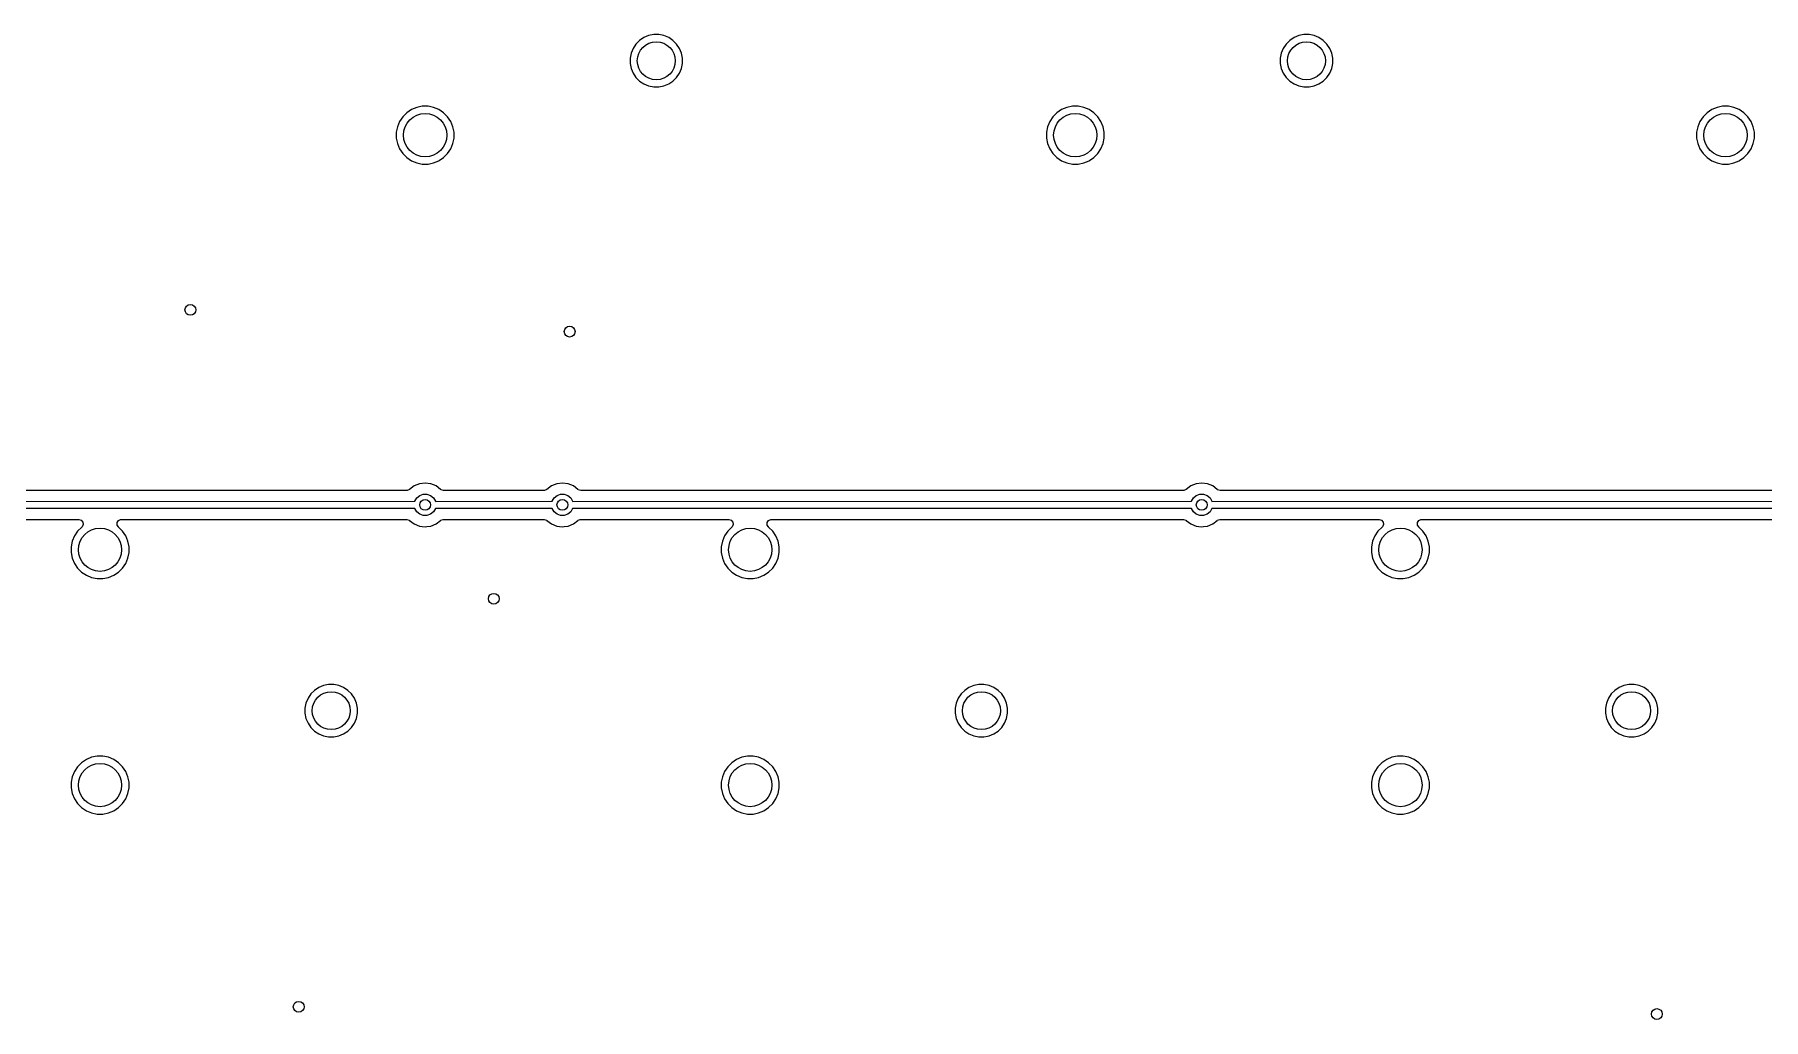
# Model space of a CAD drawing. Extents: x 0.7 to 11, y -6.1 to -1.6.
# Drawn here: x 4.401 to 6.285, y -3.778 to -2.704 of the extents above; entities that cross this region are included whole.
import ezdxf

# ---------------------------------------------------------------- set-up
doc = ezdxf.new("R2010")
doc.units = 0
doc.header["$MEASUREMENT"] = 0
doc.layers.add('BLACK', color=7, linetype='CONTINUOUS')

msp = doc.modelspace()

# ---------------------------------------------------------------- linework, layer by layer
at = {"layer": 'BLACK', "linetype": 'CONTINUOUS'}
for p, q in [((5.0605, -2.7101), (5.0566, -2.7141)), ((5.0652, -2.707), (5.0605, -2.7101)), ((5.0605, -2.7101), (5.0605, -2.7101)), ((5.0704, -2.7048), (5.0652, -2.707)), ((5.0652, -2.707), (5.0652, -2.707)), ((5.0759, -2.7037), (5.0704, -2.7048)), ((5.0704, -2.7048), (5.0704, -2.7048)), ((5.0816, -2.7037), (5.0759, -2.7037)), ((5.0759, -2.7037), (5.0759, -2.7037)), ((5.0871, -2.7048), (5.0816, -2.7037)), ((5.0816, -2.7037), (5.0816, -2.7037)), ((5.0923, -2.707), (5.0871, -2.7048)), ((5.0871, -2.7048), (5.0871, -2.7048)), ((5.0969, -2.7101), (5.0923, -2.707)), ((5.0923, -2.707), (5.0923, -2.707)), ((5.1009, -2.7141), (5.0969, -2.7101)), ((5.0969, -2.7101), (5.0969, -2.7101)), ((5.7692, -2.7101), (5.7652, -2.7141)), ((5.7739, -2.707), (5.7692, -2.7101)), ((5.7692, -2.7101), (5.7692, -2.7101)), ((5.7791, -2.7048), (5.7739, -2.707)), ((5.7739, -2.707), (5.7739, -2.707)), ((5.7846, -2.7037), (5.7791, -2.7048)), ((5.7791, -2.7048), (5.7791, -2.7048)), ((5.7902, -2.7037), (5.7846, -2.7037)), ((5.7846, -2.7037), (5.7846, -2.7037)), ((5.7957, -2.7048), (5.7902, -2.7037)), ((5.7902, -2.7037), (5.7902, -2.7037)), ((5.8009, -2.707), (5.7957, -2.7048)), ((5.7957, -2.7048), (5.7957, -2.7048)), ((5.8056, -2.7101), (5.8009, -2.707)), ((5.8009, -2.707), (5.8009, -2.707)), ((5.8096, -2.7141), (5.8056, -2.7101)), ((5.8056, -2.7101), (5.8056, -2.7101)), ((5.0513, -2.724), (5.0502, -2.7295)), ((5.0502, -2.7295), (5.0502, -2.7295)), ((5.0502, -2.7295), (5.0502, -2.7351)), ((5.0534, -2.7188), (5.0513, -2.724)), ((5.0513, -2.724), (5.0513, -2.724)), ((5.0566, -2.7141), (5.0534, -2.7188)), ((5.0534, -2.7188), (5.0534, -2.7188)), ((5.0566, -2.7141), (5.0566, -2.7141)), ((5.1041, -2.7188), (5.1009, -2.7141)), ((5.1009, -2.7141), (5.1009, -2.7141)), ((5.1062, -2.724), (5.1041, -2.7188)), ((5.1041, -2.7188), (5.1041, -2.7188)), ((5.1041, -2.7188), (5.1041, -2.7188)), ((5.1073, -2.7295), (5.1062, -2.724)), ((5.1062, -2.724), (5.1062, -2.724)), ((5.1062, -2.724), (5.1062, -2.724)), ((5.1073, -2.7351), (5.1073, -2.7295)), ((5.1073, -2.7295), (5.1073, -2.7295)), ((5.7599, -2.724), (5.7588, -2.7295)), ((5.7588, -2.7295), (5.7588, -2.7295)), ((5.7588, -2.7295), (5.7588, -2.7351)), ((5.7621, -2.7188), (5.7599, -2.724)), ((5.7599, -2.724), (5.7599, -2.724)), ((5.7652, -2.7141), (5.7621, -2.7188)), ((5.7621, -2.7188), (5.7621, -2.7188)), ((5.7652, -2.7141), (5.7652, -2.7141)), ((5.8127, -2.7188), (5.8096, -2.7141)), ((5.8096, -2.7141), (5.8096, -2.7141)), ((5.8149, -2.724), (5.8127, -2.7188)), ((5.8127, -2.7188), (5.8127, -2.7188)), ((5.8127, -2.7188), (5.8127, -2.7188)), ((5.816, -2.7295), (5.8149, -2.724)), ((5.8149, -2.724), (5.8149, -2.724)), ((5.8149, -2.724), (5.8149, -2.724)), ((5.816, -2.7351), (5.816, -2.7295)), ((5.816, -2.7295), (5.816, -2.7295)), ((5.0502, -2.7351), (5.0502, -2.7351)), ((5.0502, -2.7351), (5.0502, -2.7351)), ((5.0502, -2.7351), (5.0513, -2.7406)), ((5.0513, -2.7406), (5.0513, -2.7406)), ((5.0513, -2.7406), (5.0534, -2.7458)), ((5.0534, -2.7458), (5.0534, -2.7458)), ((5.0534, -2.7458), (5.0566, -2.7505)), ((5.0566, -2.7505), (5.0566, -2.7505)), ((5.0566, -2.7505), (5.0605, -2.7545)), ((5.0969, -2.7545), (5.1009, -2.7505)), ((5.1009, -2.7505), (5.1041, -2.7458)), ((5.1041, -2.7458), (5.1062, -2.7406)), ((5.1062, -2.7406), (5.1073, -2.7351)), ((5.1073, -2.7351), (5.1073, -2.7351)), ((5.7588, -2.7351), (5.7588, -2.7351)), ((5.7588, -2.7351), (5.7588, -2.7351)), ((5.7588, -2.7351), (5.7599, -2.7406)), ((5.7599, -2.7406), (5.7599, -2.7406)), ((5.7599, -2.7406), (5.7621, -2.7458)), ((5.7621, -2.7458), (5.7621, -2.7458)), ((5.7621, -2.7458), (5.7652, -2.7505)), ((5.7652, -2.7505), (5.7652, -2.7505)), ((5.7652, -2.7505), (5.7692, -2.7545)), ((5.8056, -2.7545), (5.8096, -2.7505)), ((5.8096, -2.7505), (5.8127, -2.7458)), ((5.8127, -2.7458), (5.8149, -2.7406)), ((5.8149, -2.7406), (5.816, -2.7351)), ((5.816, -2.7351), (5.816, -2.7351)), ((5.0605, -2.7545), (5.0605, -2.7545)), ((5.0605, -2.7545), (5.0652, -2.7576)), ((5.0652, -2.7576), (5.0652, -2.7576)), ((5.0652, -2.7576), (5.0652, -2.7576)), ((5.0652, -2.7576), (5.0704, -2.7597)), ((5.0704, -2.7597), (5.0704, -2.7597)), ((5.0704, -2.7597), (5.0704, -2.7597)), ((5.0704, -2.7597), (5.0759, -2.7608)), ((5.0759, -2.7608), (5.0759, -2.7608)), ((5.0759, -2.7608), (5.0816, -2.7608)), ((5.0816, -2.7608), (5.0853, -2.7601)), ((5.0853, -2.7601), (5.0871, -2.7597)), ((5.0871, -2.7597), (5.0923, -2.7576)), ((5.0923, -2.7576), (5.0969, -2.7545)), ((5.7692, -2.7545), (5.7692, -2.7545)), ((5.7692, -2.7545), (5.7739, -2.7576)), ((5.7739, -2.7576), (5.7739, -2.7576)), ((5.7739, -2.7576), (5.7739, -2.7576)), ((5.7739, -2.7576), (5.7791, -2.7597)), ((5.7791, -2.7597), (5.7791, -2.7597)), ((5.7791, -2.7597), (5.7791, -2.7597)), ((5.7791, -2.7597), (5.7846, -2.7608)), ((5.7846, -2.7608), (5.7846, -2.7608)), ((5.7846, -2.7608), (5.7902, -2.7608)), ((5.7902, -2.7608), (5.7939, -2.7601)), ((5.7939, -2.7601), (5.7957, -2.7597)), ((5.7957, -2.7597), (5.8009, -2.7576)), ((5.8009, -2.7576), (5.8056, -2.7545)), ((4.8118, -2.7855), (4.8067, -2.7889)), ((4.8176, -2.7831), (4.8118, -2.7855)), ((4.8118, -2.7855), (4.8118, -2.7855)), ((4.8237, -2.7819), (4.8176, -2.7831)), ((4.8176, -2.7831), (4.8176, -2.7831)), ((4.8299, -2.7819), (4.8237, -2.7819)), ((4.8237, -2.7819), (4.8237, -2.7819)), ((4.836, -2.7831), (4.8299, -2.7819)), ((4.8299, -2.7819), (4.8299, -2.7819)), ((4.8417, -2.7855), (4.836, -2.7831)), ((4.836, -2.7831), (4.836, -2.7831)), ((4.8469, -2.7889), (4.8417, -2.7855)), ((4.8417, -2.7855), (4.8417, -2.7855)), ((5.5205, -2.7855), (5.5153, -2.7889)), ((5.5262, -2.7831), (5.5205, -2.7855)), ((5.5205, -2.7855), (5.5205, -2.7855)), ((5.5323, -2.7819), (5.5262, -2.7831)), ((5.5262, -2.7831), (5.5262, -2.7831)), ((5.5385, -2.7819), (5.5323, -2.7819)), ((5.5323, -2.7819), (5.5323, -2.7819)), ((5.5446, -2.7831), (5.5385, -2.7819)), ((5.5385, -2.7819), (5.5385, -2.7819)), ((5.5504, -2.7855), (5.5446, -2.7831)), ((5.5446, -2.7831), (5.5446, -2.7831)), ((5.5555, -2.7889), (5.5504, -2.7855)), ((5.5504, -2.7855), (5.5504, -2.7855)), ((6.2292, -2.7855), (6.224, -2.7889)), ((6.2349, -2.7831), (6.2292, -2.7855)), ((6.2292, -2.7855), (6.2292, -2.7855)), ((6.241, -2.7819), (6.2349, -2.7831)), ((6.2349, -2.7831), (6.2349, -2.7831)), ((6.2472, -2.7819), (6.241, -2.7819)), ((6.241, -2.7819), (6.241, -2.7819)), ((6.2533, -2.7831), (6.2472, -2.7819)), ((6.2472, -2.7819), (6.2472, -2.7819)), ((6.259, -2.7855), (6.2533, -2.7831)), ((6.2533, -2.7831), (6.2533, -2.7831)), ((6.2642, -2.7889), (6.259, -2.7855)), ((6.259, -2.7855), (6.259, -2.7855)), ((4.7965, -2.8042), (4.7953, -2.8103)), ((4.7988, -2.7985), (4.7965, -2.8042)), ((4.7965, -2.8042), (4.7965, -2.8042)), ((4.8023, -2.7933), (4.7988, -2.7985)), ((4.7988, -2.7985), (4.7988, -2.7985)), ((4.8067, -2.7889), (4.8023, -2.7933)), ((4.8023, -2.7933), (4.8023, -2.7933)), ((4.8067, -2.7889), (4.8067, -2.7889)), ((4.8513, -2.7933), (4.8469, -2.7889)), ((4.8469, -2.7889), (4.8469, -2.7889)), ((4.8547, -2.7985), (4.8513, -2.7933)), ((4.8513, -2.7933), (4.8513, -2.7933)), ((4.8571, -2.8042), (4.8547, -2.7985)), ((4.8547, -2.7985), (4.8547, -2.7985)), ((4.8583, -2.8103), (4.8571, -2.8042)), ((4.8571, -2.8042), (4.8571, -2.8042)), ((4.8571, -2.8042), (4.8571, -2.8042)), ((5.5051, -2.8042), (5.5039, -2.8103)), ((5.5075, -2.7985), (5.5051, -2.8042)), ((5.5051, -2.8042), (5.5051, -2.8042)), ((5.511, -2.7933), (5.5075, -2.7985)), ((5.5075, -2.7985), (5.5075, -2.7985)), ((5.5153, -2.7889), (5.511, -2.7933)), ((5.511, -2.7933), (5.511, -2.7933)), ((5.5153, -2.7889), (5.5153, -2.7889)), ((5.5599, -2.7933), (5.5555, -2.7889)), ((5.5555, -2.7889), (5.5555, -2.7889)), ((5.5634, -2.7985), (5.5599, -2.7933)), ((5.5599, -2.7933), (5.5599, -2.7933)), ((5.5657, -2.8042), (5.5634, -2.7985)), ((5.5634, -2.7985), (5.5634, -2.7985)), ((5.5669, -2.8103), (5.5657, -2.8042)), ((5.5657, -2.8042), (5.5657, -2.8042)), ((5.5657, -2.8042), (5.5657, -2.8042)), ((6.2138, -2.8042), (6.2126, -2.8103)), ((6.2162, -2.7985), (6.2138, -2.8042)), ((6.2138, -2.8042), (6.2138, -2.8042)), ((6.2196, -2.7933), (6.2162, -2.7985)), ((6.2162, -2.7985), (6.2162, -2.7985)), ((6.224, -2.7889), (6.2196, -2.7933)), ((6.2196, -2.7933), (6.2196, -2.7933)), ((6.224, -2.7889), (6.224, -2.7889)), ((6.2686, -2.7933), (6.2642, -2.7889)), ((6.2642, -2.7889), (6.2642, -2.7889)), ((6.272, -2.7985), (6.2686, -2.7933)), ((6.2686, -2.7933), (6.2686, -2.7933)), ((6.2744, -2.8042), (6.272, -2.7985)), ((6.272, -2.7985), (6.272, -2.7985)), ((6.2756, -2.8103), (6.2744, -2.8042)), ((6.2744, -2.8042), (6.2744, -2.8042)), ((6.2744, -2.8042), (6.2744, -2.8042)), ((4.7953, -2.8103), (4.7953, -2.8165)), ((4.7953, -2.8165), (4.7965, -2.8226)), ((4.7965, -2.8226), (4.7965, -2.8226)), ((4.7965, -2.8226), (4.7988, -2.8283)), ((4.8547, -2.8283), (4.8571, -2.8226)), ((4.8571, -2.8226), (4.8583, -2.8165)), ((4.8583, -2.8165), (4.8583, -2.8103)), ((4.8583, -2.8103), (4.8583, -2.8103)), ((4.8583, -2.8103), (4.8583, -2.8103)), ((5.5039, -2.8103), (5.5039, -2.8165)), ((5.5039, -2.8165), (5.5051, -2.8226)), ((5.5051, -2.8226), (5.5051, -2.8226)), ((5.5051, -2.8226), (5.5075, -2.8283)), ((5.5634, -2.8283), (5.5657, -2.8226)), ((5.5657, -2.8226), (5.5669, -2.8165)), ((5.5669, -2.8165), (5.5669, -2.8103)), ((5.5669, -2.8103), (5.5669, -2.8103)), ((5.5669, -2.8103), (5.5669, -2.8103)), ((6.2126, -2.8103), (6.2126, -2.8165)), ((6.2126, -2.8165), (6.2138, -2.8226)), ((6.2138, -2.8226), (6.2138, -2.8226)), ((6.2138, -2.8226), (6.2162, -2.8283)), ((6.272, -2.8283), (6.2744, -2.8226)), ((6.2744, -2.8226), (6.2756, -2.8165)), ((6.2756, -2.8165), (6.2756, -2.8103)), ((6.2756, -2.8103), (6.2756, -2.8103)), ((6.2756, -2.8103), (6.2756, -2.8103)), ((4.7988, -2.8283), (4.7988, -2.8283)), ((4.7988, -2.8283), (4.8023, -2.8335)), ((4.8023, -2.8335), (4.8023, -2.8335)), ((4.8023, -2.8335), (4.8067, -2.8379)), ((4.8067, -2.8379), (4.8118, -2.8413)), ((4.8118, -2.8413), (4.8118, -2.8413)), ((4.8118, -2.8413), (4.8176, -2.8437)), ((4.8176, -2.8437), (4.8176, -2.8437)), ((4.8176, -2.8437), (4.8237, -2.8449)), ((4.8237, -2.8449), (4.8237, -2.8449)), ((4.8237, -2.8449), (4.8237, -2.8449)), ((4.8237, -2.8449), (4.8299, -2.8449)), ((4.8299, -2.8449), (4.836, -2.8437)), ((4.8299, -2.8449), (4.8299, -2.8449)), ((4.836, -2.8437), (4.8417, -2.8413)), ((4.8417, -2.8413), (4.8421, -2.841)), ((4.8421, -2.841), (4.8469, -2.8379)), ((4.8469, -2.8379), (4.8513, -2.8335)), ((4.8469, -2.8379), (4.8469, -2.8379)), ((4.8513, -2.8335), (4.8547, -2.8283)), ((4.8513, -2.8335), (4.8513, -2.8335)), ((5.5075, -2.8283), (5.5075, -2.8283)), ((5.5075, -2.8283), (5.511, -2.8335)), ((5.511, -2.8335), (5.511, -2.8335)), ((5.511, -2.8335), (5.5153, -2.8379)), ((5.5153, -2.8379), (5.5205, -2.8413)), ((5.5205, -2.8413), (5.5205, -2.8413)), ((5.5205, -2.8413), (5.5262, -2.8437)), ((5.5262, -2.8437), (5.5262, -2.8437)), ((5.5262, -2.8437), (5.5323, -2.8449)), ((5.5323, -2.8449), (5.5323, -2.8449)), ((5.5323, -2.8449), (5.5323, -2.8449)), ((5.5323, -2.8449), (5.5385, -2.8449)), ((5.5385, -2.8449), (5.5446, -2.8437)), ((5.5385, -2.8449), (5.5385, -2.8449)), ((5.5446, -2.8437), (5.5504, -2.8413)), ((5.5504, -2.8413), (5.5508, -2.841)), ((5.5508, -2.841), (5.5555, -2.8379)), ((5.5555, -2.8379), (5.5599, -2.8335)), ((5.5555, -2.8379), (5.5555, -2.8379)), ((5.5599, -2.8335), (5.5634, -2.8283)), ((5.5599, -2.8335), (5.5599, -2.8335)), ((6.2162, -2.8283), (6.2162, -2.8283)), ((6.2162, -2.8283), (6.2196, -2.8335)), ((6.2196, -2.8335), (6.2196, -2.8335)), ((6.2196, -2.8335), (6.224, -2.8379)), ((6.224, -2.8379), (6.2292, -2.8413)), ((6.2292, -2.8413), (6.2292, -2.8413)), ((6.2292, -2.8413), (6.2349, -2.8437)), ((6.2349, -2.8437), (6.2349, -2.8437)), ((6.2349, -2.8437), (6.241, -2.8449)), ((6.241, -2.8449), (6.241, -2.8449)), ((6.241, -2.8449), (6.241, -2.8449)), ((6.241, -2.8449), (6.2472, -2.8449)), ((6.2472, -2.8449), (6.2533, -2.8437)), ((6.2472, -2.8449), (6.2472, -2.8449)), ((6.2533, -2.8437), (6.259, -2.8413)), ((6.259, -2.8413), (6.2594, -2.841)), ((6.2594, -2.841), (6.2642, -2.8379)), ((6.2642, -2.8379), (6.2686, -2.8335)), ((6.2642, -2.8379), (6.2642, -2.8379)), ((6.2686, -2.8335), (6.272, -2.8283)), ((6.2686, -2.8335), (6.2686, -2.8335)), ((4.8068, -3.2008), (4.2837, -3.2008)), ((4.8072, -3.2008), (4.8068, -3.2008)), ((4.8098, -3.1998), (4.8072, -3.2008)), ((4.8099, -3.1997), (4.8098, -3.1998)), ((4.8148, -3.1959), (4.8099, -3.1997)), ((4.8099, -3.1997), (4.8099, -3.1997)), ((4.8206, -3.1935), (4.8148, -3.1959)), ((4.8148, -3.1959), (4.8148, -3.1959)), ((4.8268, -3.1927), (4.8206, -3.1935)), ((4.8206, -3.1935), (4.8206, -3.1935)), ((4.8329, -3.1935), (4.8268, -3.1927)), ((4.8268, -3.1927), (4.8268, -3.1927)), ((4.8387, -3.1959), (4.8329, -3.1935)), ((4.8329, -3.1935), (4.8329, -3.1935)), ((4.8436, -3.1997), (4.8387, -3.1959)), ((4.8437, -3.1998), (4.8436, -3.1997)), ((4.8436, -3.1997), (4.8436, -3.1997)), ((4.8441, -3.2), (4.8437, -3.1998)), ((4.8467, -3.2008), (4.8441, -3.2)), ((4.9564, -3.2008), (4.8467, -3.2008)), ((4.9568, -3.2008), (4.9564, -3.2008)), ((4.9594, -3.1998), (4.9568, -3.2008)), ((4.9595, -3.1997), (4.9594, -3.1998)), ((4.9645, -3.1959), (4.9595, -3.1997)), ((4.9595, -3.1997), (4.9595, -3.1997)), ((4.9702, -3.1935), (4.9645, -3.1959)), ((4.9645, -3.1959), (4.9645, -3.1959)), ((4.9764, -3.1927), (4.9702, -3.1935)), ((4.9702, -3.1935), (4.9702, -3.1935)), ((4.9825, -3.1935), (4.9764, -3.1927)), ((4.9764, -3.1927), (4.9764, -3.1927)), ((4.9883, -3.1959), (4.9825, -3.1935)), ((4.9825, -3.1935), (4.9825, -3.1935)), ((4.9932, -3.1997), (4.9883, -3.1959)), ((4.9934, -3.1998), (4.9932, -3.1997)), ((4.9932, -3.1997), (4.9932, -3.1997)), ((4.9937, -3.2), (4.9934, -3.1998)), ((4.9963, -3.2008), (4.9937, -3.2)), ((5.6533, -3.2008), (4.9963, -3.2008)), ((5.6537, -3.2008), (5.6533, -3.2008)), ((5.6563, -3.1998), (5.6537, -3.2008)), ((5.6564, -3.1997), (5.6563, -3.1998)), ((5.6613, -3.1959), (5.6564, -3.1997)), ((5.6564, -3.1997), (5.6564, -3.1997)), ((5.6671, -3.1935), (5.6613, -3.1959)), ((5.6613, -3.1959), (5.6613, -3.1959)), ((5.6732, -3.1927), (5.6671, -3.1935)), ((5.6671, -3.1935), (5.6671, -3.1935)), ((5.6794, -3.1935), (5.6732, -3.1927)), ((5.6732, -3.1927), (5.6732, -3.1927)), ((5.6852, -3.1959), (5.6794, -3.1935)), ((5.6794, -3.1935), (5.6794, -3.1935)), ((5.6901, -3.1997), (5.6852, -3.1959)), ((5.6902, -3.1998), (5.6901, -3.1997)), ((5.6901, -3.1997), (5.6901, -3.1997)), ((5.6905, -3.2), (5.6902, -3.1998)), ((5.6932, -3.2008), (5.6905, -3.2)), ((6.3659, -3.2008), (5.6932, -3.2008)), ((4.2749, -3.2127), (4.8157, -3.2126)), ((4.8156, -3.2204), (4.2749, -3.2205)), ((4.8157, -3.2206), (4.8156, -3.2204)), ((4.8157, -3.2125), (4.8177, -3.2089)), ((4.8157, -3.2126), (4.8157, -3.2125)), ((4.8177, -3.2241), (4.8157, -3.2206)), ((4.8177, -3.2089), (4.8209, -3.2063)), ((4.8209, -3.2063), (4.8247, -3.2049)), ((4.8247, -3.2049), (4.8288, -3.2049)), ((4.8288, -3.2049), (4.8327, -3.2063)), ((4.8327, -3.2063), (4.8358, -3.2089)), ((4.8358, -3.2089), (4.8379, -3.2125)), ((4.8379, -3.2206), (4.8358, -3.2241)), ((4.8379, -3.2125), (4.8379, -3.2127)), ((4.8379, -3.2127), (4.9653, -3.2126)), ((4.9652, -3.2204), (4.8379, -3.2205)), ((4.8379, -3.2205), (4.8379, -3.2206)), ((4.9653, -3.2206), (4.9652, -3.2204)), ((4.9653, -3.2125), (4.9673, -3.2089)), ((4.9653, -3.2126), (4.9653, -3.2125)), ((4.9673, -3.2241), (4.9653, -3.2206)), ((4.9673, -3.2089), (4.9705, -3.2063)), ((4.9705, -3.2063), (4.9743, -3.2049)), ((4.9743, -3.2049), (4.9784, -3.2049)), ((4.9784, -3.2049), (4.9823, -3.2063)), ((4.9823, -3.2063), (4.9854, -3.2089)), ((4.9854, -3.2089), (4.9875, -3.2125)), ((4.9875, -3.2206), (4.9854, -3.2241)), ((4.9875, -3.2125), (4.9875, -3.2127)), ((4.9875, -3.2127), (5.6621, -3.2126)), ((5.6621, -3.2204), (4.9875, -3.2205)), ((4.9875, -3.2205), (4.9875, -3.2206)), ((5.6621, -3.2125), (5.6642, -3.2089)), ((5.6621, -3.2126), (5.6621, -3.2125)), ((5.6621, -3.2206), (5.6621, -3.2204)), ((5.6642, -3.2241), (5.6621, -3.2206)), ((5.6642, -3.2089), (5.6673, -3.2063)), ((5.6673, -3.2063), (5.6712, -3.2049)), ((5.6712, -3.2049), (5.6753, -3.2049)), ((5.6753, -3.2049), (5.6791, -3.2063)), ((5.6791, -3.2063), (5.6823, -3.2089)), ((5.6823, -3.2089), (5.6843, -3.2125)), ((5.6843, -3.2206), (5.6823, -3.2241)), ((5.6843, -3.2125), (5.6844, -3.2127)), ((6.3747, -3.2204), (5.6843, -3.2205)), ((5.6843, -3.2205), (5.6843, -3.2206)), ((5.6844, -3.2127), (6.3747, -3.2126)), ((4.2837, -3.2323), (4.4492, -3.2323)), ((4.4525, -3.2407), (4.448, -3.2453)), ((4.4492, -3.2323), (4.4518, -3.2331)), ((4.4518, -3.2331), (4.4536, -3.2352)), ((4.4528, -3.2404), (4.4525, -3.2407)), ((4.4525, -3.2407), (4.4525, -3.2407)), ((4.454, -3.2379), (4.4528, -3.2404)), ((4.4536, -3.2352), (4.454, -3.2379)), ((4.491, -3.2359), (4.4924, -3.2336)), ((4.4911, -3.2387), (4.491, -3.2359)), ((4.4924, -3.2406), (4.4911, -3.2387)), ((4.4924, -3.2336), (4.4949, -3.2324)), ((4.4924, -3.2407), (4.4924, -3.2406)), ((4.4969, -3.2453), (4.4924, -3.2407)), ((4.4949, -3.2324), (4.4957, -3.2323)), ((4.4957, -3.2323), (4.8068, -3.2323)), ((4.8068, -3.2323), (4.8095, -3.2331)), ((4.8095, -3.2331), (4.8098, -3.2333)), ((4.8098, -3.2333), (4.8099, -3.2334)), ((4.8099, -3.2334), (4.8099, -3.2334)), ((4.8099, -3.2334), (4.8148, -3.2372)), ((4.8148, -3.2372), (4.8206, -3.2396)), ((4.8209, -3.2268), (4.8177, -3.2241)), ((4.8206, -3.2396), (4.8237, -3.24)), ((4.8247, -3.2282), (4.8209, -3.2268)), ((4.8237, -3.24), (4.8268, -3.2404)), ((4.8288, -3.2282), (4.8247, -3.2282)), ((4.8268, -3.2404), (4.8288, -3.2401)), ((4.8268, -3.2404), (4.8268, -3.2404)), ((4.8268, -3.2404), (4.8268, -3.2404)), ((4.8327, -3.2268), (4.8288, -3.2282)), ((4.8288, -3.2401), (4.8329, -3.2396)), ((4.8358, -3.2241), (4.8327, -3.2268)), ((4.8329, -3.2396), (4.8387, -3.2372)), ((4.8387, -3.2372), (4.8436, -3.2334)), ((4.8436, -3.2334), (4.8437, -3.2333)), ((4.8436, -3.2334), (4.8436, -3.2334)), ((4.8437, -3.2333), (4.8463, -3.2323)), ((4.8463, -3.2323), (4.8467, -3.2323)), ((4.8467, -3.2323), (4.9564, -3.2323)), ((4.9564, -3.2323), (4.9591, -3.2331)), ((4.9591, -3.2331), (4.9594, -3.2333)), ((4.9594, -3.2333), (4.9595, -3.2334)), ((4.9595, -3.2334), (4.9595, -3.2334)), ((4.9595, -3.2334), (4.9645, -3.2372)), ((4.9645, -3.2372), (4.9702, -3.2396)), ((4.9705, -3.2268), (4.9673, -3.2241)), ((4.9702, -3.2396), (4.9733, -3.24)), ((4.9743, -3.2282), (4.9705, -3.2268)), ((4.9733, -3.24), (4.9764, -3.2404)), ((4.9784, -3.2282), (4.9743, -3.2282)), ((4.9764, -3.2404), (4.9784, -3.2401)), ((4.9764, -3.2404), (4.9764, -3.2404)), ((4.9764, -3.2404), (4.9764, -3.2404)), ((4.9823, -3.2268), (4.9784, -3.2282)), ((4.9784, -3.2401), (4.9825, -3.2396)), ((4.9854, -3.2241), (4.9823, -3.2268)), ((4.9825, -3.2396), (4.9883, -3.2372)), ((4.9883, -3.2372), (4.9932, -3.2334)), ((4.9932, -3.2334), (4.9934, -3.2333)), ((4.9932, -3.2334), (4.9932, -3.2334)), ((4.9934, -3.2333), (4.9959, -3.2323)), ((4.9959, -3.2323), (4.9963, -3.2323)), ((4.9963, -3.2323), (5.1578, -3.2323)), ((5.1612, -3.2407), (5.1566, -3.2453)), ((5.1578, -3.2323), (5.1605, -3.2331)), ((5.1605, -3.2331), (5.1623, -3.2352)), ((5.1615, -3.2404), (5.1612, -3.2407)), ((5.1612, -3.2407), (5.1612, -3.2407)), ((5.1626, -3.2379), (5.1615, -3.2404)), ((5.1623, -3.2352), (5.1626, -3.2379)), ((5.1997, -3.2359), (5.2011, -3.2336)), ((5.1997, -3.2387), (5.1997, -3.2359)), ((5.2011, -3.2406), (5.1997, -3.2387)), ((5.201, -3.2407), (5.2011, -3.2406)), ((5.2056, -3.2453), (5.201, -3.2407)), ((5.2011, -3.2336), (5.2036, -3.2324)), ((5.2036, -3.2324), (5.2044, -3.2323)), ((5.2044, -3.2323), (5.6533, -3.2323)), ((5.6533, -3.2323), (5.6559, -3.2331)), ((5.6559, -3.2331), (5.6563, -3.2333)), ((5.6563, -3.2333), (5.6564, -3.2334)), ((5.6564, -3.2334), (5.6564, -3.2334)), ((5.6564, -3.2334), (5.6613, -3.2372)), ((5.6613, -3.2372), (5.6671, -3.2396)), ((5.6673, -3.2268), (5.6642, -3.2241)), ((5.6671, -3.2396), (5.6701, -3.24)), ((5.6712, -3.2282), (5.6673, -3.2268)), ((5.6701, -3.24), (5.6732, -3.2404)), ((5.6753, -3.2282), (5.6712, -3.2282)), ((5.6732, -3.2404), (5.6753, -3.2401)), ((5.6732, -3.2404), (5.6732, -3.2404)), ((5.6732, -3.2404), (5.6732, -3.2404)), ((5.6791, -3.2268), (5.6753, -3.2282)), ((5.6753, -3.2401), (5.6794, -3.2396)), ((5.6823, -3.2241), (5.6791, -3.2268)), ((5.6794, -3.2396), (5.6852, -3.2372)), ((5.6852, -3.2372), (5.6901, -3.2334)), ((5.6901, -3.2334), (5.6902, -3.2333)), ((5.6901, -3.2334), (5.6901, -3.2334)), ((5.6902, -3.2333), (5.6928, -3.2323)), ((5.6928, -3.2323), (5.6932, -3.2323)), ((5.6932, -3.2323), (5.8665, -3.2323)), ((5.8698, -3.2407), (5.8653, -3.2453)), ((5.8665, -3.2323), (5.8691, -3.2331)), ((5.8691, -3.2331), (5.8709, -3.2352)), ((5.8702, -3.2404), (5.8698, -3.2407)), ((5.8698, -3.2407), (5.8698, -3.2407)), ((5.8713, -3.2379), (5.8702, -3.2404)), ((5.8709, -3.2352), (5.8713, -3.2379)), ((5.9083, -3.2359), (5.9098, -3.2336)), ((5.9084, -3.2387), (5.9083, -3.2359)), ((5.9097, -3.2406), (5.9084, -3.2387)), ((5.9097, -3.2407), (5.9097, -3.2406)), ((5.9142, -3.2453), (5.9097, -3.2407)), ((5.9098, -3.2336), (5.9122, -3.2324)), ((5.9122, -3.2324), (5.9131, -3.2323)), ((5.9131, -3.2323), (6.3659, -3.2323)), ((4.4421, -3.2562), (4.4409, -3.2623)), ((4.4445, -3.2504), (4.4421, -3.2562)), ((4.4421, -3.2562), (4.4421, -3.2562)), ((4.448, -3.2453), (4.4445, -3.2504)), ((4.4445, -3.2504), (4.4445, -3.2504)), ((4.448, -3.2453), (4.448, -3.2453)), ((4.5004, -3.2504), (4.4969, -3.2453)), ((4.4969, -3.2453), (4.4969, -3.2453)), ((4.5027, -3.2562), (4.5004, -3.2504)), ((4.5004, -3.2504), (4.5004, -3.2504)), ((4.504, -3.2623), (4.5027, -3.2562)), ((4.5027, -3.2562), (4.5027, -3.2562)), ((4.5027, -3.2562), (4.5027, -3.2562)), ((5.1508, -3.2562), (5.1496, -3.2623)), ((5.1532, -3.2504), (5.1508, -3.2562)), ((5.1508, -3.2562), (5.1508, -3.2562)), ((5.1566, -3.2453), (5.1532, -3.2504)), ((5.1532, -3.2504), (5.1532, -3.2504)), ((5.1566, -3.2453), (5.1566, -3.2453)), ((5.209, -3.2504), (5.2056, -3.2453)), ((5.2056, -3.2453), (5.2056, -3.2453)), ((5.2114, -3.2562), (5.209, -3.2504)), ((5.209, -3.2504), (5.209, -3.2504)), ((5.2126, -3.2623), (5.2114, -3.2562)), ((5.2114, -3.2562), (5.2114, -3.2562)), ((5.2114, -3.2562), (5.2114, -3.2562)), ((5.8595, -3.2562), (5.8582, -3.2623)), ((5.8618, -3.2504), (5.8595, -3.2562)), ((5.8595, -3.2562), (5.8595, -3.2562)), ((5.8653, -3.2453), (5.8618, -3.2504)), ((5.8618, -3.2504), (5.8618, -3.2504)), ((5.8653, -3.2453), (5.8653, -3.2453)), ((5.9177, -3.2504), (5.9142, -3.2453)), ((5.9142, -3.2453), (5.9142, -3.2453)), ((5.9201, -3.2562), (5.9177, -3.2504)), ((5.9177, -3.2504), (5.9177, -3.2504)), ((5.9213, -3.2623), (5.9201, -3.2562)), ((5.9201, -3.2562), (5.9201, -3.2562)), ((5.9201, -3.2562), (5.9201, -3.2562)), ((4.4409, -3.2623), (4.4409, -3.2685)), ((4.4409, -3.2685), (4.4421, -3.2745)), ((4.4421, -3.2745), (4.4421, -3.2745)), ((4.4421, -3.2745), (4.4445, -3.2803)), ((4.5004, -3.2803), (4.5027, -3.2745)), ((4.5027, -3.2745), (4.504, -3.2685)), ((4.504, -3.2685), (4.504, -3.2623)), ((4.504, -3.2623), (4.504, -3.2623)), ((4.504, -3.2623), (4.504, -3.2623)), ((5.1496, -3.2623), (5.1496, -3.2685)), ((5.1496, -3.2685), (5.1508, -3.2745)), ((5.1508, -3.2745), (5.1508, -3.2745)), ((5.1508, -3.2745), (5.1532, -3.2803)), ((5.209, -3.2803), (5.2114, -3.2745)), ((5.2114, -3.2745), (5.2126, -3.2685)), ((5.2126, -3.2685), (5.2126, -3.2623)), ((5.2126, -3.2623), (5.2126, -3.2623)), ((5.2126, -3.2623), (5.2126, -3.2623)), ((5.8582, -3.2623), (5.8582, -3.2685)), ((5.8582, -3.2685), (5.8595, -3.2745)), ((5.8595, -3.2745), (5.8595, -3.2745)), ((5.8595, -3.2745), (5.8618, -3.2803)), ((5.9177, -3.2803), (5.9201, -3.2745)), ((5.9201, -3.2745), (5.9213, -3.2685)), ((5.9213, -3.2685), (5.9213, -3.2623)), ((5.9213, -3.2623), (5.9213, -3.2623)), ((5.9213, -3.2623), (5.9213, -3.2623)), ((4.4445, -3.2803), (4.4445, -3.2803)), ((4.4445, -3.2803), (4.448, -3.2854)), ((4.448, -3.2854), (4.448, -3.2854)), ((4.448, -3.2854), (4.4524, -3.2898)), ((4.4524, -3.2898), (4.4524, -3.2898)), ((4.4524, -3.2898), (4.4575, -3.2933)), ((4.4575, -3.2933), (4.4575, -3.2933)), ((4.4575, -3.2933), (4.4632, -3.2957)), ((4.4632, -3.2957), (4.4632, -3.2957)), ((4.4632, -3.2957), (4.4693, -3.2969)), ((4.4693, -3.2969), (4.4693, -3.2969)), ((4.4693, -3.2969), (4.4693, -3.2969)), ((4.4693, -3.2969), (4.4755, -3.2969)), ((4.4755, -3.2969), (4.4816, -3.2957)), ((4.4755, -3.2969), (4.4755, -3.2969)), ((4.4816, -3.2957), (4.4874, -3.2933)), ((4.4874, -3.2933), (4.4925, -3.2898)), ((4.4925, -3.2898), (4.4969, -3.2854)), ((4.4969, -3.2854), (4.5004, -3.2803)), ((5.1532, -3.2803), (5.1532, -3.2803)), ((5.1532, -3.2803), (5.1566, -3.2854)), ((5.1566, -3.2854), (5.1566, -3.2854)), ((5.1566, -3.2854), (5.161, -3.2898)), ((5.161, -3.2898), (5.161, -3.2898)), ((5.161, -3.2898), (5.1662, -3.2933)), ((5.1662, -3.2933), (5.1662, -3.2933)), ((5.1662, -3.2933), (5.1719, -3.2957)), ((5.1719, -3.2957), (5.1719, -3.2957)), ((5.1719, -3.2957), (5.178, -3.2969)), ((5.178, -3.2969), (5.178, -3.2969)), ((5.178, -3.2969), (5.178, -3.2969)), ((5.178, -3.2969), (5.1842, -3.2969)), ((5.1842, -3.2969), (5.1903, -3.2957)), ((5.1842, -3.2969), (5.1842, -3.2969)), ((5.1903, -3.2957), (5.196, -3.2933)), ((5.196, -3.2933), (5.2012, -3.2898)), ((5.2012, -3.2898), (5.2056, -3.2854)), ((5.2056, -3.2854), (5.209, -3.2803)), ((5.8618, -3.2803), (5.8618, -3.2803)), ((5.8618, -3.2803), (5.8653, -3.2854)), ((5.8653, -3.2854), (5.8653, -3.2854)), ((5.8653, -3.2854), (5.8697, -3.2898)), ((5.8697, -3.2898), (5.8697, -3.2898)), ((5.8697, -3.2898), (5.8748, -3.2933)), ((5.8748, -3.2933), (5.8748, -3.2933)), ((5.8748, -3.2933), (5.8806, -3.2957)), ((5.8806, -3.2957), (5.8806, -3.2957)), ((5.8806, -3.2957), (5.8867, -3.2969)), ((5.8867, -3.2969), (5.8867, -3.2969)), ((5.8867, -3.2969), (5.8867, -3.2969)), ((5.8867, -3.2969), (5.8929, -3.2969)), ((5.8929, -3.2969), (5.899, -3.2957)), ((5.8929, -3.2969), (5.8929, -3.2969)), ((5.899, -3.2957), (5.9047, -3.2933)), ((5.9047, -3.2933), (5.9099, -3.2898)), ((5.9099, -3.2898), (5.9142, -3.2854)), ((5.9142, -3.2854), (5.9177, -3.2803)), ((4.6991, -3.4274), (4.6969, -3.4326)), ((4.7022, -3.4227), (4.6991, -3.4274)), ((4.6991, -3.4274), (4.6991, -3.4274)), ((4.7062, -3.4188), (4.7022, -3.4227)), ((4.7022, -3.4227), (4.7022, -3.4227)), ((4.7109, -3.4156), (4.7062, -3.4188)), ((4.7062, -3.4188), (4.7062, -3.4188)), ((4.7161, -3.4135), (4.7109, -3.4156)), ((4.7109, -3.4156), (4.7109, -3.4156)), ((4.7216, -3.4124), (4.7161, -3.4135)), ((4.7161, -3.4135), (4.7161, -3.4135)), ((4.7272, -3.4124), (4.7216, -3.4124)), ((4.7216, -3.4124), (4.7216, -3.4124)), ((4.7327, -3.4135), (4.7272, -3.4124)), ((4.7272, -3.4124), (4.7272, -3.4124)), ((4.7379, -3.4156), (4.7327, -3.4135)), ((4.7327, -3.4135), (4.7327, -3.4135)), ((4.7426, -3.4188), (4.7379, -3.4156)), ((4.7379, -3.4156), (4.7379, -3.4156)), ((4.7466, -3.4227), (4.7426, -3.4188)), ((4.7426, -3.4188), (4.7426, -3.4188)), ((4.7497, -3.4274), (4.7466, -3.4227)), ((4.7466, -3.4227), (4.7466, -3.4227)), ((4.7519, -3.4326), (4.7497, -3.4274)), ((4.7497, -3.4274), (4.7497, -3.4274)), ((4.7497, -3.4274), (4.7497, -3.4274)), ((5.4078, -3.4274), (5.4056, -3.4326)), ((5.4109, -3.4227), (5.4078, -3.4274)), ((5.4078, -3.4274), (5.4078, -3.4274)), ((5.4149, -3.4188), (5.4109, -3.4227)), ((5.4109, -3.4227), (5.4109, -3.4227)), ((5.4195, -3.4156), (5.4149, -3.4188)), ((5.4149, -3.4188), (5.4149, -3.4188)), ((5.4247, -3.4135), (5.4195, -3.4156)), ((5.4195, -3.4156), (5.4195, -3.4156)), ((5.4303, -3.4124), (5.4247, -3.4135)), ((5.4247, -3.4135), (5.4247, -3.4135)), ((5.4359, -3.4124), (5.4303, -3.4124)), ((5.4303, -3.4124), (5.4303, -3.4124)), ((5.4414, -3.4135), (5.4359, -3.4124)), ((5.4359, -3.4124), (5.4359, -3.4124)), ((5.4466, -3.4156), (5.4414, -3.4135)), ((5.4414, -3.4135), (5.4414, -3.4135)), ((5.4513, -3.4188), (5.4466, -3.4156)), ((5.4466, -3.4156), (5.4466, -3.4156)), ((5.4553, -3.4227), (5.4513, -3.4188)), ((5.4513, -3.4188), (5.4513, -3.4188)), ((5.4584, -3.4274), (5.4553, -3.4227)), ((5.4553, -3.4227), (5.4553, -3.4227)), ((5.4605, -3.4326), (5.4584, -3.4274)), ((5.4584, -3.4274), (5.4584, -3.4274)), ((5.4584, -3.4274), (5.4584, -3.4274)), ((6.1164, -3.4274), (6.1143, -3.4326)), ((6.1195, -3.4227), (6.1164, -3.4274)), ((6.1164, -3.4274), (6.1164, -3.4274)), ((6.1235, -3.4188), (6.1195, -3.4227)), ((6.1195, -3.4227), (6.1195, -3.4227)), ((6.1282, -3.4156), (6.1235, -3.4188)), ((6.1235, -3.4188), (6.1235, -3.4188)), ((6.1334, -3.4135), (6.1282, -3.4156)), ((6.1282, -3.4156), (6.1282, -3.4156)), ((6.1389, -3.4124), (6.1334, -3.4135)), ((6.1334, -3.4135), (6.1334, -3.4135)), ((6.1445, -3.4124), (6.1389, -3.4124)), ((6.1389, -3.4124), (6.1389, -3.4124)), ((6.1501, -3.4135), (6.1445, -3.4124)), ((6.1445, -3.4124), (6.1445, -3.4124)), ((6.1553, -3.4156), (6.1501, -3.4135)), ((6.1501, -3.4135), (6.1501, -3.4135)), ((6.1599, -3.4188), (6.1553, -3.4156)), ((6.1553, -3.4156), (6.1553, -3.4156)), ((6.1639, -3.4227), (6.1599, -3.4188)), ((6.1599, -3.4188), (6.1599, -3.4188)), ((6.167, -3.4274), (6.1639, -3.4227)), ((6.1639, -3.4227), (6.1639, -3.4227)), ((6.1692, -3.4326), (6.167, -3.4274)), ((6.167, -3.4274), (6.167, -3.4274)), ((6.167, -3.4274), (6.167, -3.4274)), ((4.6969, -3.4326), (4.6958, -3.4381)), ((4.6958, -3.4381), (4.6958, -3.4381)), ((4.6958, -3.4381), (4.6958, -3.4438)), ((4.6958, -3.4438), (4.6958, -3.4438)), ((4.6958, -3.4438), (4.6958, -3.4438)), ((4.6958, -3.4438), (4.6969, -3.4493)), ((4.6969, -3.4326), (4.6969, -3.4326)), ((4.753, -3.4381), (4.7519, -3.4326)), ((4.7519, -3.4326), (4.7519, -3.4326)), ((4.7519, -3.4326), (4.7519, -3.4326)), ((4.7519, -3.4493), (4.753, -3.4438)), ((4.753, -3.4438), (4.753, -3.4381)), ((4.753, -3.4381), (4.753, -3.4381)), ((4.753, -3.4438), (4.753, -3.4438)), ((5.4056, -3.4326), (5.4045, -3.4381)), ((5.4045, -3.4381), (5.4045, -3.4381)), ((5.4045, -3.4381), (5.4045, -3.4438)), ((5.4045, -3.4438), (5.4045, -3.4438)), ((5.4045, -3.4438), (5.4045, -3.4438)), ((5.4045, -3.4438), (5.4056, -3.4493)), ((5.4056, -3.4326), (5.4056, -3.4326)), ((5.4616, -3.4381), (5.4605, -3.4326)), ((5.4605, -3.4326), (5.4605, -3.4326)), ((5.4605, -3.4326), (5.4605, -3.4326)), ((5.4605, -3.4493), (5.4616, -3.4438)), ((5.4616, -3.4438), (5.4616, -3.4381)), ((5.4616, -3.4381), (5.4616, -3.4381)), ((5.4616, -3.4438), (5.4616, -3.4438)), ((6.1143, -3.4326), (6.1132, -3.4381)), ((6.1132, -3.4381), (6.1132, -3.4381)), ((6.1132, -3.4381), (6.1132, -3.4438)), ((6.1132, -3.4438), (6.1132, -3.4438)), ((6.1132, -3.4438), (6.1132, -3.4438)), ((6.1132, -3.4438), (6.1143, -3.4493)), ((6.1143, -3.4326), (6.1143, -3.4326)), ((6.1703, -3.4381), (6.1692, -3.4326)), ((6.1692, -3.4326), (6.1692, -3.4326)), ((6.1692, -3.4326), (6.1692, -3.4326)), ((6.1692, -3.4493), (6.1703, -3.4438)), ((6.1703, -3.4438), (6.1703, -3.4381)), ((6.1703, -3.4381), (6.1703, -3.4381)), ((6.1703, -3.4438), (6.1703, -3.4438)), ((4.6969, -3.4493), (4.6969, -3.4493)), ((4.6969, -3.4493), (4.6991, -3.4545)), ((4.6991, -3.4545), (4.6991, -3.4545)), ((4.6991, -3.4545), (4.7022, -3.4592)), ((4.7022, -3.4592), (4.7022, -3.4592)), ((4.7022, -3.4592), (4.7062, -3.4631)), ((4.7062, -3.4631), (4.7062, -3.4631)), ((4.7062, -3.4631), (4.7109, -3.4663)), ((4.7109, -3.4663), (4.7109, -3.4663)), ((4.7109, -3.4663), (4.7109, -3.4663)), ((4.7109, -3.4663), (4.7161, -3.4684)), ((4.7327, -3.4684), (4.7379, -3.4663)), ((4.7379, -3.4663), (4.7426, -3.4631)), ((4.7426, -3.4631), (4.7466, -3.4592)), ((4.7466, -3.4592), (4.7497, -3.4545)), ((4.7497, -3.4545), (4.7519, -3.4493)), ((5.4056, -3.4493), (5.4056, -3.4493)), ((5.4056, -3.4493), (5.4078, -3.4545)), ((5.4078, -3.4545), (5.4078, -3.4545)), ((5.4078, -3.4545), (5.4109, -3.4592)), ((5.4109, -3.4592), (5.4109, -3.4592)), ((5.4109, -3.4592), (5.4149, -3.4631)), ((5.4149, -3.4631), (5.4149, -3.4631)), ((5.4149, -3.4631), (5.4195, -3.4663)), ((5.4195, -3.4663), (5.4195, -3.4663)), ((5.4195, -3.4663), (5.4195, -3.4663)), ((5.4195, -3.4663), (5.4247, -3.4684)), ((5.4414, -3.4684), (5.4466, -3.4663)), ((5.4466, -3.4663), (5.4513, -3.4631)), ((5.4513, -3.4631), (5.4553, -3.4592)), ((5.4553, -3.4592), (5.4584, -3.4545)), ((5.4584, -3.4545), (5.4605, -3.4493)), ((6.1143, -3.4493), (6.1143, -3.4493)), ((6.1143, -3.4493), (6.1164, -3.4545)), ((6.1164, -3.4545), (6.1164, -3.4545)), ((6.1164, -3.4545), (6.1195, -3.4592)), ((6.1195, -3.4592), (6.1195, -3.4592)), ((6.1195, -3.4592), (6.1235, -3.4631)), ((6.1235, -3.4631), (6.1235, -3.4631)), ((6.1235, -3.4631), (6.1282, -3.4663)), ((6.1282, -3.4663), (6.1282, -3.4663)), ((6.1282, -3.4663), (6.1282, -3.4663)), ((6.1282, -3.4663), (6.1334, -3.4684)), ((6.1501, -3.4684), (6.1553, -3.4663)), ((6.1553, -3.4663), (6.1599, -3.4631)), ((6.1599, -3.4631), (6.1639, -3.4592)), ((6.1639, -3.4592), (6.167, -3.4545)), ((6.167, -3.4545), (6.1692, -3.4493)), ((4.7161, -3.4684), (4.7161, -3.4684)), ((4.7161, -3.4684), (4.7161, -3.4684)), ((4.7161, -3.4684), (4.7216, -3.4695)), ((4.7216, -3.4695), (4.7216, -3.4695)), ((4.7216, -3.4695), (4.7272, -3.4695)), ((4.7272, -3.4695), (4.7309, -3.4688)), ((4.7309, -3.4688), (4.7327, -3.4684)), ((5.4247, -3.4684), (5.4247, -3.4684)), ((5.4247, -3.4684), (5.4247, -3.4684)), ((5.4247, -3.4684), (5.4303, -3.4695)), ((5.4303, -3.4695), (5.4303, -3.4695)), ((5.4303, -3.4695), (5.4359, -3.4695)), ((5.4359, -3.4695), (5.4396, -3.4688)), ((5.4396, -3.4688), (5.4414, -3.4684)), ((6.1334, -3.4684), (6.1334, -3.4684)), ((6.1334, -3.4684), (6.1334, -3.4684)), ((6.1334, -3.4684), (6.1389, -3.4695)), ((6.1389, -3.4695), (6.1389, -3.4695)), ((6.1389, -3.4695), (6.1445, -3.4695)), ((6.1445, -3.4695), (6.1483, -3.4688)), ((6.1483, -3.4688), (6.1501, -3.4684)), ((4.448, -3.502), (4.4445, -3.5071)), ((4.4524, -3.4976), (4.448, -3.502)), ((4.448, -3.502), (4.448, -3.502)), ((4.4575, -3.4941), (4.4524, -3.4976)), ((4.4524, -3.4976), (4.4524, -3.4976)), ((4.4632, -3.4917), (4.4575, -3.4941)), ((4.4575, -3.4941), (4.4575, -3.4941)), ((4.4693, -3.4905), (4.4632, -3.4917)), ((4.4632, -3.4917), (4.4632, -3.4917)), ((4.4755, -3.4905), (4.4693, -3.4905)), ((4.4693, -3.4905), (4.4693, -3.4905)), ((4.4816, -3.4917), (4.4755, -3.4905)), ((4.4755, -3.4905), (4.4755, -3.4905)), ((4.4874, -3.4941), (4.4816, -3.4917)), ((4.4816, -3.4917), (4.4816, -3.4917)), ((4.4925, -3.4976), (4.4874, -3.4941)), ((4.4874, -3.4941), (4.4874, -3.4941)), ((4.4969, -3.502), (4.4925, -3.4976)), ((4.4925, -3.4976), (4.4925, -3.4976)), ((4.5004, -3.5071), (4.4969, -3.502)), ((4.4969, -3.502), (4.4969, -3.502)), ((5.1566, -3.502), (5.1532, -3.5071)), ((5.161, -3.4976), (5.1566, -3.502)), ((5.1566, -3.502), (5.1566, -3.502)), ((5.1662, -3.4941), (5.161, -3.4976)), ((5.161, -3.4976), (5.161, -3.4976)), ((5.1719, -3.4917), (5.1662, -3.4941)), ((5.1662, -3.4941), (5.1662, -3.4941)), ((5.178, -3.4905), (5.1719, -3.4917)), ((5.1719, -3.4917), (5.1719, -3.4917)), ((5.1842, -3.4905), (5.178, -3.4905)), ((5.178, -3.4905), (5.178, -3.4905)), ((5.1903, -3.4917), (5.1842, -3.4905)), ((5.1842, -3.4905), (5.1842, -3.4905)), ((5.196, -3.4941), (5.1903, -3.4917)), ((5.1903, -3.4917), (5.1903, -3.4917)), ((5.2012, -3.4976), (5.196, -3.4941)), ((5.196, -3.4941), (5.196, -3.4941)), ((5.2056, -3.502), (5.2012, -3.4976)), ((5.2012, -3.4976), (5.2012, -3.4976)), ((5.209, -3.5071), (5.2056, -3.502)), ((5.2056, -3.502), (5.2056, -3.502)), ((5.8653, -3.502), (5.8618, -3.5071)), ((5.8697, -3.4976), (5.8653, -3.502)), ((5.8653, -3.502), (5.8653, -3.502)), ((5.8748, -3.4941), (5.8697, -3.4976)), ((5.8697, -3.4976), (5.8697, -3.4976)), ((5.8806, -3.4917), (5.8748, -3.4941)), ((5.8748, -3.4941), (5.8748, -3.4941)), ((5.8867, -3.4905), (5.8806, -3.4917)), ((5.8806, -3.4917), (5.8806, -3.4917)), ((5.8929, -3.4905), (5.8867, -3.4905)), ((5.8867, -3.4905), (5.8867, -3.4905)), ((5.899, -3.4917), (5.8929, -3.4905)), ((5.8929, -3.4905), (5.8929, -3.4905)), ((5.9047, -3.4941), (5.899, -3.4917)), ((5.899, -3.4917), (5.899, -3.4917)), ((5.9099, -3.4976), (5.9047, -3.4941)), ((5.9047, -3.4941), (5.9047, -3.4941)), ((5.9142, -3.502), (5.9099, -3.4976)), ((5.9099, -3.4976), (5.9099, -3.4976)), ((5.9177, -3.5071), (5.9142, -3.502)), ((5.9142, -3.502), (5.9142, -3.502)), ((4.4421, -3.5129), (4.4409, -3.5189)), ((4.4409, -3.5189), (4.4409, -3.5252)), ((4.4445, -3.5071), (4.4421, -3.5129)), ((4.4421, -3.5129), (4.4421, -3.5129)), ((4.4445, -3.5071), (4.4445, -3.5071)), ((4.5027, -3.5129), (4.5004, -3.5071)), ((4.5004, -3.5071), (4.5004, -3.5071)), ((4.504, -3.5189), (4.5027, -3.5129)), ((4.5027, -3.5129), (4.5027, -3.5129)), ((4.5027, -3.5129), (4.5027, -3.5129)), ((4.504, -3.5252), (4.504, -3.5189)), ((4.504, -3.5189), (4.504, -3.5189)), ((4.504, -3.5189), (4.504, -3.5189)), ((5.1508, -3.5129), (5.1496, -3.5189)), ((5.1496, -3.5189), (5.1496, -3.5252)), ((5.1532, -3.5071), (5.1508, -3.5129)), ((5.1508, -3.5129), (5.1508, -3.5129)), ((5.1532, -3.5071), (5.1532, -3.5071)), ((5.2114, -3.5129), (5.209, -3.5071)), ((5.209, -3.5071), (5.209, -3.5071)), ((5.2126, -3.5189), (5.2114, -3.5129)), ((5.2114, -3.5129), (5.2114, -3.5129)), ((5.2114, -3.5129), (5.2114, -3.5129)), ((5.2126, -3.5252), (5.2126, -3.5189)), ((5.2126, -3.5189), (5.2126, -3.5189)), ((5.2126, -3.5189), (5.2126, -3.5189)), ((5.8595, -3.5129), (5.8582, -3.5189)), ((5.8582, -3.5189), (5.8582, -3.5252)), ((5.8618, -3.5071), (5.8595, -3.5129)), ((5.8595, -3.5129), (5.8595, -3.5129)), ((5.8618, -3.5071), (5.8618, -3.5071)), ((5.9201, -3.5129), (5.9177, -3.5071)), ((5.9177, -3.5071), (5.9177, -3.5071)), ((5.9213, -3.5189), (5.9201, -3.5129)), ((5.9201, -3.5129), (5.9201, -3.5129)), ((5.9201, -3.5129), (5.9201, -3.5129)), ((5.9213, -3.5252), (5.9213, -3.5189)), ((5.9213, -3.5189), (5.9213, -3.5189)), ((5.9213, -3.5189), (5.9213, -3.5189)), ((4.4409, -3.5252), (4.4421, -3.5312)), ((4.4421, -3.5312), (4.4421, -3.5312)), ((4.4421, -3.5312), (4.4445, -3.537)), ((4.4445, -3.537), (4.4445, -3.537)), ((4.4445, -3.537), (4.448, -3.5421)), ((4.448, -3.5421), (4.448, -3.5421)), ((4.448, -3.5421), (4.4524, -3.5465)), ((4.4925, -3.5465), (4.4969, -3.5421)), ((4.4969, -3.5421), (4.5004, -3.537)), ((4.5004, -3.537), (4.5027, -3.5312)), ((4.5027, -3.5312), (4.504, -3.5252)), ((5.1496, -3.5252), (5.1508, -3.5312)), ((5.1508, -3.5312), (5.1508, -3.5312)), ((5.1508, -3.5312), (5.1532, -3.537)), ((5.1532, -3.537), (5.1532, -3.537)), ((5.1532, -3.537), (5.1566, -3.5421)), ((5.1566, -3.5421), (5.1566, -3.5421)), ((5.1566, -3.5421), (5.161, -3.5465)), ((5.2012, -3.5465), (5.2056, -3.5421)), ((5.2056, -3.5421), (5.209, -3.537)), ((5.209, -3.537), (5.2114, -3.5312)), ((5.2114, -3.5312), (5.2126, -3.5252)), ((5.8582, -3.5252), (5.8595, -3.5312)), ((5.8595, -3.5312), (5.8595, -3.5312)), ((5.8595, -3.5312), (5.8618, -3.537)), ((5.8618, -3.537), (5.8618, -3.537)), ((5.8618, -3.537), (5.8653, -3.5421)), ((5.8653, -3.5421), (5.8653, -3.5421)), ((5.8653, -3.5421), (5.8697, -3.5465)), ((5.9099, -3.5465), (5.9142, -3.5421)), ((5.9142, -3.5421), (5.9177, -3.537)), ((5.9177, -3.537), (5.9201, -3.5312)), ((5.9201, -3.5312), (5.9213, -3.5252)), ((4.4524, -3.5465), (4.4524, -3.5465)), ((4.4524, -3.5465), (4.4575, -3.55)), ((4.4575, -3.55), (4.4575, -3.55)), ((4.4575, -3.55), (4.4632, -3.5524)), ((4.4632, -3.5524), (4.4632, -3.5524)), ((4.4632, -3.5524), (4.4693, -3.5536)), ((4.4693, -3.5536), (4.4693, -3.5536)), ((4.4693, -3.5536), (4.4693, -3.5536)), ((4.4693, -3.5536), (4.4755, -3.5536)), ((4.4755, -3.5536), (4.4816, -3.5524)), ((4.4755, -3.5536), (4.4755, -3.5536)), ((4.4816, -3.5524), (4.4874, -3.55)), ((4.4874, -3.55), (4.4925, -3.5465)), ((5.161, -3.5465), (5.161, -3.5465)), ((5.161, -3.5465), (5.1662, -3.55)), ((5.1662, -3.55), (5.1662, -3.55)), ((5.1662, -3.55), (5.1719, -3.5524)), ((5.1719, -3.5524), (5.1719, -3.5524)), ((5.1719, -3.5524), (5.178, -3.5536)), ((5.178, -3.5536), (5.178, -3.5536)), ((5.178, -3.5536), (5.178, -3.5536)), ((5.178, -3.5536), (5.1842, -3.5536)), ((5.1842, -3.5536), (5.1903, -3.5524)), ((5.1842, -3.5536), (5.1842, -3.5536)), ((5.1903, -3.5524), (5.196, -3.55)), ((5.196, -3.55), (5.2012, -3.5465)), ((5.8697, -3.5465), (5.8697, -3.5465)), ((5.8697, -3.5465), (5.8748, -3.55)), ((5.8748, -3.55), (5.8748, -3.55)), ((5.8748, -3.55), (5.8806, -3.5524)), ((5.8806, -3.5524), (5.8806, -3.5524)), ((5.8806, -3.5524), (5.8867, -3.5536)), ((5.8867, -3.5536), (5.8867, -3.5536)), ((5.8867, -3.5536), (5.8867, -3.5536)), ((5.8867, -3.5536), (5.8929, -3.5536)), ((5.8929, -3.5536), (5.899, -3.5524)), ((5.8929, -3.5536), (5.8929, -3.5536)), ((5.899, -3.5524), (5.9047, -3.55)), ((5.9047, -3.55), (5.9099, -3.5465))]:
    msp.add_line(p, q, dxfattribs=at)
at = {"layer": 'BLACK'}
for centre, radius in [((5.0787, -2.7323), 0.0207), ((5.7874, -2.7323), 0.0207), ((4.8268, -2.8134), 0.0236), ((5.5354, -2.8134), 0.0236), ((6.2441, -2.8134), 0.0236), ((4.5709, -3.0039), 0.00591), ((4.9843, -3.0276), 0.00591), ((4.8268, -3.2165), 0.00591), ((4.9764, -3.2165), 0.00591), ((5.6732, -3.2165), 0.00591), ((4.4724, -3.2654), 0.0236), ((5.1811, -3.2654), 0.0236), ((5.8898, -3.2654), 0.0236), ((4.9016, -3.3189), 0.00591), ((4.7244, -3.4409), 0.0207), ((5.4331, -3.4409), 0.0207), ((6.1417, -3.4409), 0.0207), ((4.4724, -3.522), 0.0236), ((5.1811, -3.522), 0.0236), ((5.8898, -3.522), 0.0236), ((4.689, -3.7638), 0.00591), ((6.1693, -3.7717), 0.00591)]:
    msp.add_circle(centre, radius, dxfattribs=at)

doc.saveas('drawing.dxf')
